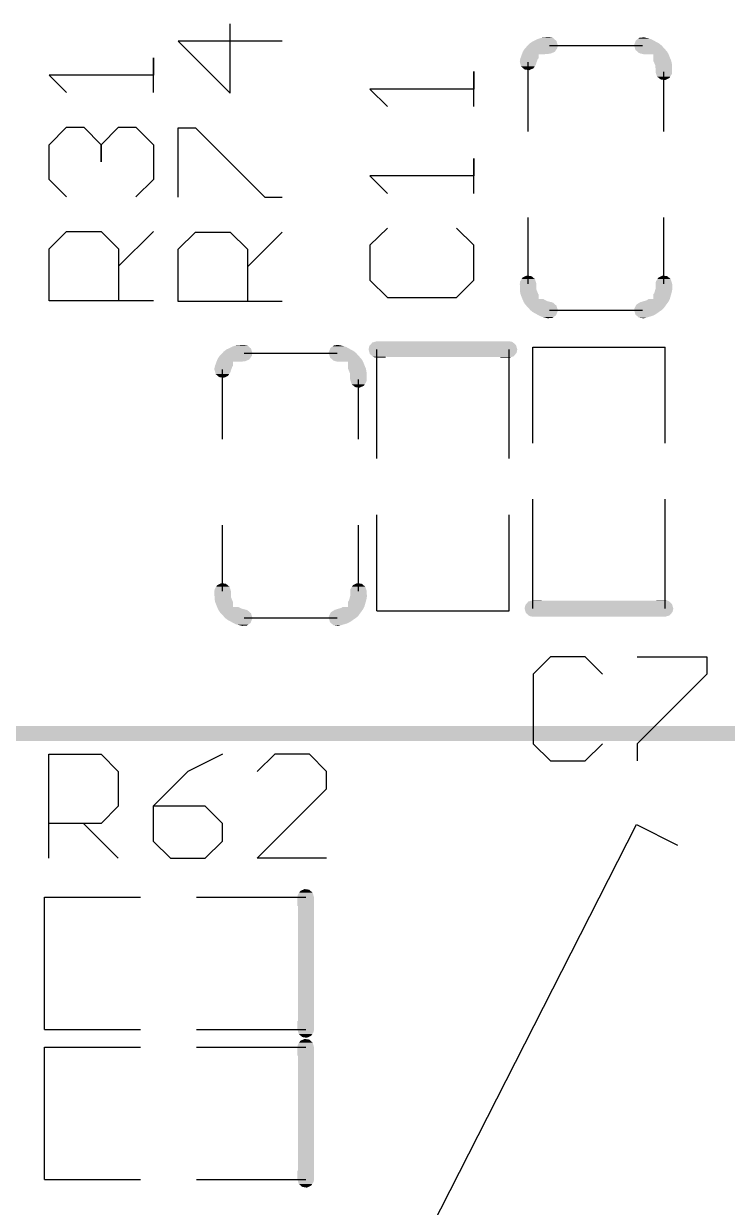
# Model space of a CAD drawing. Extents: x 0 to 3.48, y -0.08 to 2.34.
# Drawn here: x 1.9795 to 2.1923, y 0.8415 to 1.1993 of the extents above; entities that cross this region are included whole.
import ezdxf

# ---------------------------------------------------------------- set-up
doc = ezdxf.new("R2010")
doc.units = 0
doc.layers.add('GTO', color=7, linetype='Continuous')

msp = doc.modelspace()

# ---------------------------------------------------------------- linework, layer by layer
at = {"layer": 'GTO'}
for points in [[(2.0577, 1.194), (2.0262, 1.194), (2.0419, 1.1783), (2.0419, 1.1993)], [(2.13855, 1.19272), (2.16666, 1.19272)], [(2.0187, 1.1785), (2.0187, 1.189), (2.0187, 1.1837), (1.9872, 1.1837), (1.9924, 1.1785)], [(2.1157, 1.1743), (2.1157, 1.1848), (2.1157, 1.1795), (2.0842, 1.1795), (2.0895, 1.1743)], [(2.13206, 1.16671), (2.13206, 1.18771)], [(2.17314, 1.16671), (2.17314, 1.18471)], [(1.9924, 1.147), (1.9872, 1.1522), (1.9872, 1.1627), (1.9924, 1.168), (1.9977, 1.168), (2.0029, 1.1627), (2.0029, 1.1575), (2.0029, 1.1627), (2.0082, 1.168), (2.0134, 1.168), (2.0187, 1.1627), (2.0187, 1.1522), (2.0134, 1.147)], [(2.0262, 1.1468), (2.0262, 1.1678), (2.0314, 1.1678), (2.0524, 1.1468), (2.0577, 1.1468)], [(2.1157, 1.148), (2.1157, 1.1585), (2.1157, 1.1533), (2.0842, 1.1533), (2.0895, 1.148)], [(2.13206, 1.12069), (2.13206, 1.1407)], [(2.17314, 1.12069), (2.17314, 1.1407)], [(2.0187, 1.1155), (1.9872, 1.1155), (1.9872, 1.1312), (1.9924, 1.1365), (2.0029, 1.1365), (2.0082, 1.1312), (2.0082, 1.1155)], [(2.0082, 1.126), (2.0187, 1.1365)], [(2.0577, 1.1153), (2.0262, 1.1153), (2.0262, 1.1311), (2.0314, 1.1363), (2.0419, 1.1363), (2.0472, 1.1311), (2.0472, 1.1153)], [(2.0472, 1.1258), (2.0577, 1.1363)], [(2.0895, 1.1375), (2.0842, 1.1323), (2.0842, 1.1218), (2.0895, 1.1165), (2.1104, 1.1165), (2.1157, 1.1218), (2.1157, 1.1323), (2.1104, 1.1375)], [(2.13855, 1.11269), (2.16666, 1.11269)], [(2.04615, 1.09972), (2.07426, 1.09972)], [(2.0863, 1.0678), (2.0863, 1.1008)], [(2.1263, 1.0678), (2.1263, 1.1008)], [(2.1335, 1.0725), (2.1335, 1.1015)], [(2.1335, 1.1015), (2.1735, 1.1015)], [(2.1735, 1.0725), (2.1735, 1.1015)], [(2.03966, 1.07371), (2.03966, 1.09471)], [(2.08074, 1.07371), (2.08074, 1.09171)], [(2.1335, 1.0225), (2.1335, 1.0555)], [(2.1735, 1.0225), (2.1735, 1.0555)], [(2.0863, 1.0218), (2.0863, 1.0508)], [(2.1263, 1.0218), (2.1263, 1.0508)], [(2.03966, 1.02769), (2.03966, 1.0477)], [(2.08074, 1.02769), (2.08074, 1.0477)], [(2.0863, 1.0218), (2.1263, 1.0218)], [(2.04615, 1.01969), (2.07426, 1.01969)], [(2.1546, 1.0026), (2.1493, 1.0079), (2.1388, 1.0079), (2.1336, 1.0026), (2.1336, 0.9816), (2.1388, 0.9764), (2.1493, 0.9764), (2.1546, 0.9816)], [(2.1651, 1.0079), (2.1861, 1.0079), (2.1861, 1.0026), (2.1651, 0.9816), (2.1651, 0.9764)], [(1.9871, 0.947), (1.9871, 0.9785), (2.0029, 0.9785), (2.0081, 0.9732), (2.0081, 0.9627), (2.0029, 0.9575), (1.9871, 0.9575)], [(2.0396, 0.9785), (2.0291, 0.9732), (2.0186, 0.9627), (2.0186, 0.9522), (2.0239, 0.947), (2.0344, 0.947), (2.0396, 0.9522), (2.0396, 0.9575), (2.0344, 0.9627), (2.0186, 0.9627)], [(2.0711, 0.947), (2.0501, 0.947), (2.0711, 0.968), (2.0711, 0.9732), (2.0659, 0.9785), (2.0554, 0.9785), (2.0501, 0.9732)], [(1.9253, 0.4871), (2.1649, 0.9572)], [(1.9976, 0.9575), (2.0081, 0.947)], [(2.1649, 0.9572), (2.1773, 0.9509)], [(1.9858, 0.9352), (2.0148, 0.9352)], [(1.9858, 0.8952), (1.9858, 0.9352)], [(2.0318, 0.9352), (2.0648, 0.9352)], [(1.9858, 0.8952), (2.0148, 0.8952)], [(2.0318, 0.8952), (2.0648, 0.8952)], [(1.9858, 0.8499), (1.9858, 0.8899)], [(1.9858, 0.8899), (2.0148, 0.8899)], [(2.0318, 0.8899), (2.0648, 0.8899)], [(1.9858, 0.8499), (2.0148, 0.8499)], [(2.0318, 0.8499), (2.0648, 0.8499)]]:
    msp.add_lwpolyline(points, dxfattribs=at)
for points in [[(2.13607, 1.195), (2.13832, 1.1952), (2.13952, 1.195), (2.13832, 1.1952)], [(2.13048, 1.19082), (2.13099, 1.19165), (2.14014, 1.19082), (2.14074, 1.19165)], [(2.13099, 1.19165), (2.13119, 1.19187), (2.14074, 1.19165), (2.1409, 1.19187)], [(2.13119, 1.19187), (2.13197, 1.19272), (2.1409, 1.19187), (2.14105, 1.19272)], [(2.13197, 1.19272), (2.13246, 1.19324), (2.14105, 1.19272), (2.14089, 1.19324)], [(2.13246, 1.19324), (2.13321, 1.19379), (2.14089, 1.19324), (2.14073, 1.19379)], [(2.13321, 1.19379), (2.13376, 1.19406), (2.14073, 1.19379), (2.14066, 1.19406)], [(2.13376, 1.19406), (2.13521, 1.19476), (2.14066, 1.19406), (2.13986, 1.19476)], [(2.13521, 1.19476), (2.13602, 1.19498), (2.13986, 1.19476), (2.1396, 1.19498)], [(2.13602, 1.19498), (2.13607, 1.195), (2.1396, 1.19498), (2.13952, 1.195)], [(2.16416, 1.19279), (2.16417, 1.19297), (2.17237, 1.19279), (2.17213, 1.19297)], [(2.16416, 1.19272), (2.16416, 1.19279), (2.17244, 1.19272), (2.17237, 1.19279)], [(2.16455, 1.19137), (2.16416, 1.19272), (2.17366, 1.19137), (2.17244, 1.19272)], [(2.16417, 1.19297), (2.1643, 1.1933), (2.17213, 1.19297), (2.17172, 1.1933)], [(2.1643, 1.1933), (2.1647, 1.19427), (2.17172, 1.1933), (2.16995, 1.19427)], [(2.1647, 1.19427), (2.16504, 1.19451), (2.16995, 1.19427), (2.16952, 1.19451)], [(2.16504, 1.19451), (2.16537, 1.19475), (2.16952, 1.19451), (2.1689, 1.19475)], [(2.16537, 1.19475), (2.16584, 1.19508), (2.1689, 1.19475), (2.16752, 1.19508)], [(2.16584, 1.19508), (2.16724, 1.19515), (2.16752, 1.19508), (2.16724, 1.19515)], [(2.12958, 1.18802), (2.12961, 1.18828), (2.13477, 1.18802), (2.13487, 1.18828)], [(2.12961, 1.18828), (2.12969, 1.18862), (2.13487, 1.18828), (2.13499, 1.18862)], [(2.12969, 1.18862), (2.12975, 1.18884), (2.135, 1.18862), (2.1352, 1.18884)], [(2.12969, 1.18862), (2.12969, 1.18862), (2.13499, 1.18862), (2.135, 1.18862)], [(2.12975, 1.18884), (2.12976, 1.18887), (2.1352, 1.18884), (2.13523, 1.18887)], [(2.12976, 1.18887), (2.1302, 1.19007), (2.13523, 1.18887), (2.13523, 1.19007)], [(2.1302, 1.19008), (2.13026, 1.19023), (2.13716, 1.19008), (2.13878, 1.19023)], [(2.1302, 1.19007), (2.1302, 1.19008), (2.13523, 1.19007), (2.13524, 1.19008)], [(2.13026, 1.19023), (2.13045, 1.19074), (2.13878, 1.19023), (2.14008, 1.19074)], [(2.13045, 1.19074), (2.13048, 1.19082), (2.14008, 1.19074), (2.14014, 1.19082)], [(2.165, 1.19098), (2.16455, 1.19137), (2.17402, 1.19098), (2.17366, 1.19137)], [(2.1656, 1.19045), (2.165, 1.19098), (2.17435, 1.19045), (2.17402, 1.19098)], [(2.16607, 1.19028), (2.1656, 1.19045), (2.17445, 1.19028), (2.17435, 1.19045)], [(2.16624, 1.19024), (2.16607, 1.19028), (2.17448, 1.19024), (2.17445, 1.19028)], [(2.16694, 1.19008), (2.16624, 1.19024), (2.17455, 1.19008), (2.17448, 1.19024)], [(2.16998, 1.18803), (2.16998, 1.19007), (2.17539, 1.18803), (2.17455, 1.19007)], [(2.16998, 1.18799), (2.16998, 1.18803), (2.1754, 1.18799), (2.17539, 1.18803)], [(2.12956, 1.18771), (2.12958, 1.18802), (2.13466, 1.18771), (2.13477, 1.18802)], [(2.12966, 1.18738), (2.12956, 1.18771), (2.13454, 1.18738), (2.13466, 1.18771)], [(2.12978, 1.18697), (2.12966, 1.18738), (2.13445, 1.18697), (2.13454, 1.18738)], [(2.12995, 1.18637), (2.12978, 1.18697), (2.13405, 1.18637), (2.13445, 1.18697)], [(2.1306, 1.1858), (2.12995, 1.18637), (2.13367, 1.1858), (2.13405, 1.18637)], [(2.13101, 1.18545), (2.1306, 1.1858), (2.13287, 1.18545), (2.13367, 1.1858)], [(2.13239, 1.18524), (2.13101, 1.18545), (2.13239, 1.18524), (2.13287, 1.18545)], [(2.17002, 1.18794), (2.16998, 1.18799), (2.17541, 1.18794), (2.1754, 1.18799)], [(2.17034, 1.18715), (2.17002, 1.18794), (2.17557, 1.18715), (2.17541, 1.18794)], [(2.17037, 1.1871), (2.17034, 1.18715), (2.17558, 1.1871), (2.17557, 1.18715)], [(2.17059, 1.18656), (2.17037, 1.1871), (2.17559, 1.18656), (2.17558, 1.1871)], [(2.17059, 1.18655), (2.17059, 1.18656), (2.17559, 1.18655), (2.17559, 1.18656)], [(2.17064, 1.18478), (2.17059, 1.18655), (2.17564, 1.18478), (2.17559, 1.18655)], [(2.17064, 1.18471), (2.17064, 1.18478), (2.17564, 1.18471), (2.17564, 1.18478)], [(2.17064, 1.18464), (2.17064, 1.18471), (2.17563, 1.18464), (2.17564, 1.18471)], [(2.17083, 1.18407), (2.17064, 1.18464), (2.17555, 1.18407), (2.17563, 1.18464)], [(2.17108, 1.18331), (2.17083, 1.18407), (2.17509, 1.18331), (2.17555, 1.18407)], [(2.17162, 1.18287), (2.17108, 1.18331), (2.17482, 1.18287), (2.17509, 1.18331)], [(2.17217, 1.18243), (2.17162, 1.18287), (2.1739, 1.18243), (2.17482, 1.18287)], [(2.17356, 1.18226), (2.17217, 1.18243), (2.17356, 1.18226), (2.1739, 1.18243)], [(2.12956, 1.12069), (2.12957, 1.12076), (2.13456, 1.12069), (2.13456, 1.12076)], [(2.12956, 1.12062), (2.12956, 1.12069), (2.13456, 1.12062), (2.13456, 1.12069)], [(2.12961, 1.11885), (2.12956, 1.12062), (2.13461, 1.11885), (2.13456, 1.12062)], [(2.12957, 1.12076), (2.12965, 1.12136), (2.13456, 1.12076), (2.13437, 1.12136)], [(2.12965, 1.12136), (2.13011, 1.12209), (2.13437, 1.12136), (2.13413, 1.12209)], [(2.13011, 1.12209), (2.13039, 1.12254), (2.13413, 1.12209), (2.13357, 1.12254)], [(2.13039, 1.12254), (2.1313, 1.12298), (2.13357, 1.12254), (2.13305, 1.12298)], [(2.1313, 1.12298), (2.13166, 1.12315), (2.13305, 1.12298), (2.13166, 1.12315)], [(2.17064, 1.12069), (2.17066, 1.12077), (2.17565, 1.12069), (2.17564, 1.12077)], [(2.17065, 1.12061), (2.17064, 1.12069), (2.17565, 1.12061), (2.17565, 1.12069)], [(2.17068, 1.1194), (2.17065, 1.12061), (2.17569, 1.1194), (2.17565, 1.12061)], [(2.17066, 1.12077), (2.17073, 1.12134), (2.17564, 1.12077), (2.17545, 1.12134)], [(2.17073, 1.12134), (2.1712, 1.1221), (2.17545, 1.12134), (2.1752, 1.1221)], [(2.1712, 1.1221), (2.17147, 1.12253), (2.1752, 1.1221), (2.17467, 1.12253)], [(2.17147, 1.12253), (2.17239, 1.12298), (2.17467, 1.12253), (2.17412, 1.12298)], [(2.17239, 1.12298), (2.17273, 1.12314), (2.17412, 1.12298), (2.17273, 1.12314)], [(2.12963, 1.11831), (2.12961, 1.11885), (2.13484, 1.11831), (2.13461, 1.11885)], [(2.12963, 1.11825), (2.12963, 1.11831), (2.13486, 1.11825), (2.13484, 1.11831)], [(2.1298, 1.11746), (2.12963, 1.11825), (2.13518, 1.11746), (2.13486, 1.11825)], [(2.12981, 1.11741), (2.1298, 1.11746), (2.13523, 1.11741), (2.13518, 1.11746)], [(2.12982, 1.11737), (2.12981, 1.11741), (2.13523, 1.11737), (2.13523, 1.11741)], [(2.13036, 1.11603), (2.12982, 1.11737), (2.13523, 1.11603), (2.13523, 1.11737)], [(2.16998, 1.1175), (2.17027, 1.1179), (2.17535, 1.1175), (2.17546, 1.1179)], [(2.16998, 1.11614), (2.16998, 1.1175), (2.17497, 1.11614), (2.17534, 1.1175)], [(2.16998, 1.1175), (2.16998, 1.1175), (2.17534, 1.1175), (2.17535, 1.1175)], [(2.17027, 1.11791), (2.17042, 1.11844), (2.17546, 1.11791), (2.1756, 1.11844)], [(2.17027, 1.1179), (2.17027, 1.11791), (2.17546, 1.1179), (2.17546, 1.11791)], [(2.17042, 1.11844), (2.1706, 1.1191), (2.1756, 1.11844), (2.1757, 1.1191)], [(2.1706, 1.1191), (2.17062, 1.11918), (2.1757, 1.1191), (2.17569, 1.11918)], [(2.17062, 1.11918), (2.17068, 1.1194), (2.17569, 1.11918), (2.17569, 1.1194)], [(2.13037, 1.11602), (2.13037, 1.11603), (2.13673, 1.11602), (2.13672, 1.11603)], [(2.13061, 1.11544), (2.13037, 1.11602), (2.1378, 1.11544), (2.13673, 1.11602)], [(2.13073, 1.11515), (2.13061, 1.11544), (2.13897, 1.11515), (2.1378, 1.11544)], [(2.13075, 1.11512), (2.13073, 1.11515), (2.13913, 1.11512), (2.13897, 1.11515)], [(2.13085, 1.11495), (2.13075, 1.11512), (2.1396, 1.11495), (2.13913, 1.11512)], [(2.13119, 1.11442), (2.13085, 1.11495), (2.14021, 1.11442), (2.1396, 1.11495)], [(2.13155, 1.11403), (2.13119, 1.11442), (2.14066, 1.11403), (2.14021, 1.11442)], [(2.13277, 1.11269), (2.13155, 1.11403), (2.14105, 1.11269), (2.14066, 1.11403)], [(2.16416, 1.11279), (2.16418, 1.11305), (2.17257, 1.11279), (2.17284, 1.11305)], [(2.16418, 1.11305), (2.16433, 1.11338), (2.17284, 1.11305), (2.17317, 1.11338)], [(2.16433, 1.11338), (2.16477, 1.11432), (2.17317, 1.11338), (2.17385, 1.11432)], [(2.16477, 1.11432), (2.16595, 1.11508), (2.17385, 1.11432), (2.1744, 1.11508)], [(2.16595, 1.11508), (2.16685, 1.11535), (2.1744, 1.11508), (2.17459, 1.11535)], [(2.16685, 1.11535), (2.16799, 1.11569), (2.17459, 1.11535), (2.17475, 1.11569)], [(2.168, 1.11569), (2.16848, 1.11602), (2.17475, 1.11569), (2.17491, 1.11602)], [(2.16848, 1.11602), (2.16848, 1.11603), (2.17491, 1.11602), (2.17491, 1.11603)], [(2.16997, 1.11603), (2.16998, 1.11603), (2.17491, 1.11603), (2.17492, 1.11603)], [(2.16998, 1.11603), (2.16998, 1.11614), (2.17492, 1.11603), (2.17497, 1.11614)], [(2.13284, 1.11261), (2.13277, 1.11269), (2.14104, 1.11261), (2.14105, 1.11269)], [(2.13307, 1.11243), (2.13284, 1.11261), (2.14103, 1.11243), (2.14104, 1.11261)], [(2.13349, 1.1121), (2.13307, 1.11243), (2.1409, 1.1121), (2.14103, 1.11243)], [(2.13525, 1.11113), (2.13349, 1.1121), (2.1405, 1.11113), (2.1409, 1.1121)], [(2.13569, 1.11089), (2.13525, 1.11113), (2.14017, 1.11089), (2.1405, 1.11113)], [(2.13631, 1.11065), (2.13569, 1.11089), (2.13983, 1.11065), (2.14017, 1.11089)], [(2.13769, 1.11032), (2.13631, 1.11065), (2.13936, 1.11032), (2.13983, 1.11065)], [(2.13796, 1.11025), (2.13769, 1.11032), (2.13796, 1.11025), (2.13936, 1.11032)], [(2.16416, 1.11269), (2.16416, 1.11279), (2.17243, 1.11269), (2.17257, 1.11279)], [(2.16454, 1.11136), (2.16416, 1.11269), (2.17053, 1.11136), (2.17243, 1.11269)], [(2.16455, 1.11134), (2.16454, 1.11136), (2.17049, 1.11134), (2.17053, 1.11136)], [(2.16493, 1.11101), (2.16455, 1.11134), (2.16981, 1.11101), (2.17049, 1.11134)], [(2.1656, 1.11042), (2.16493, 1.11101), (2.16781, 1.11042), (2.16981, 1.11101)], [(2.16645, 1.11029), (2.1656, 1.11042), (2.16737, 1.11029), (2.16781, 1.11042)], [(2.16699, 1.11021), (2.16645, 1.11029), (2.16699, 1.11021), (2.16737, 1.11029)], [(2.04367, 1.102), (2.04592, 1.1022), (2.04712, 1.102), (2.04592, 1.1022)], [(2.07344, 1.10208), (2.07484, 1.10215), (2.07512, 1.10208), (2.07484, 1.10215)], [(2.08429, 1.10214), (2.08496, 1.10291), (2.12841, 1.10214), (2.12754, 1.10291)], [(2.08496, 1.10291), (2.0855, 1.10307), (2.12754, 1.10291), (2.12736, 1.10307)], [(2.0855, 1.10307), (2.0863, 1.1033), (2.12736, 1.10307), (2.1263, 1.1033)], [(2.03808, 1.09782), (2.03859, 1.09865), (2.04774, 1.09782), (2.04834, 1.09865)], [(2.03859, 1.09865), (2.03879, 1.09887), (2.04834, 1.09865), (2.0485, 1.09887)], [(2.03879, 1.09887), (2.03957, 1.09972), (2.0485, 1.09887), (2.04865, 1.09972)], [(2.03957, 1.09972), (2.04006, 1.10024), (2.04865, 1.09972), (2.04849, 1.10024)], [(2.04006, 1.10024), (2.04081, 1.10079), (2.04849, 1.10024), (2.04833, 1.10079)], [(2.04081, 1.10079), (2.04136, 1.10106), (2.04833, 1.10079), (2.04826, 1.10106)], [(2.04136, 1.10106), (2.04281, 1.10176), (2.04826, 1.10106), (2.04746, 1.10176)], [(2.04281, 1.10176), (2.04362, 1.10198), (2.04746, 1.10176), (2.0472, 1.10198)], [(2.04362, 1.10198), (2.04367, 1.102), (2.0472, 1.10198), (2.04712, 1.102)], [(2.07176, 1.09979), (2.07177, 1.09997), (2.07997, 1.09979), (2.07973, 1.09997)], [(2.07176, 1.09972), (2.07176, 1.09979), (2.08004, 1.09972), (2.07997, 1.09979)], [(2.07215, 1.09837), (2.07176, 1.09972), (2.08126, 1.09837), (2.08004, 1.09972)], [(2.07177, 1.09997), (2.0719, 1.1003), (2.07973, 1.09997), (2.07932, 1.1003)], [(2.0719, 1.1003), (2.0723, 1.10127), (2.07932, 1.1003), (2.07755, 1.10127)], [(2.0723, 1.10127), (2.07264, 1.10151), (2.07755, 1.10127), (2.07712, 1.10151)], [(2.07264, 1.10151), (2.07297, 1.10175), (2.07712, 1.10151), (2.0765, 1.10175)], [(2.07297, 1.10175), (2.07344, 1.10208), (2.0765, 1.10175), (2.07512, 1.10208)], [(2.0838, 1.1008), (2.08404, 1.10185), (2.1288, 1.1008), (2.12849, 1.10185)], [(2.08411, 1.09974), (2.0838, 1.1008), (2.12857, 1.09974), (2.1288, 1.1008)], [(2.08404, 1.10185), (2.08429, 1.10214), (2.12849, 1.10185), (2.12841, 1.10214)], [(2.08419, 1.09946), (2.08411, 1.09974), (2.12832, 1.09946), (2.12857, 1.09974)], [(2.08507, 1.09869), (2.08419, 1.09946), (2.12765, 1.09869), (2.12832, 1.09946)], [(2.0852, 1.09858), (2.08507, 1.09869), (2.12724, 1.09858), (2.12765, 1.09869)], [(2.08521, 1.09857), (2.0852, 1.09858), (2.08893, 1.09857), (2.08894, 1.09858)], [(2.08525, 1.09853), (2.08521, 1.09857), (2.08893, 1.09853), (2.08893, 1.09857)], [(2.12367, 1.09857), (2.08894, 1.09858), (2.12724, 1.09857), (2.12724, 1.09858)], [(2.12368, 1.09857), (2.12367, 1.09857), (2.12722, 1.09857), (2.12724, 1.09857)], [(2.12368, 1.0983), (2.12368, 1.09857), (2.1263, 1.0983), (2.12722, 1.09857)], [(2.03716, 1.09471), (2.03718, 1.09502), (2.04226, 1.09471), (2.04237, 1.09502)], [(2.03718, 1.09502), (2.03721, 1.09528), (2.04237, 1.09502), (2.04247, 1.09528)], [(2.03721, 1.09528), (2.03729, 1.09562), (2.04247, 1.09528), (2.04259, 1.09562)], [(2.03729, 1.09562), (2.03735, 1.09584), (2.0426, 1.09562), (2.0428, 1.09584)], [(2.03729, 1.09562), (2.03729, 1.09562), (2.04259, 1.09562), (2.0426, 1.09562)], [(2.03735, 1.09584), (2.03736, 1.09587), (2.0428, 1.09584), (2.04283, 1.09587)], [(2.03736, 1.09587), (2.0378, 1.09707), (2.04283, 1.09587), (2.04283, 1.09707)], [(2.0378, 1.09708), (2.03786, 1.09723), (2.04476, 1.09708), (2.04638, 1.09723)], [(2.0378, 1.09707), (2.0378, 1.09708), (2.04283, 1.09707), (2.04284, 1.09708)], [(2.03786, 1.09723), (2.03805, 1.09774), (2.04638, 1.09723), (2.04768, 1.09774)], [(2.03805, 1.09774), (2.03808, 1.09782), (2.04768, 1.09774), (2.04774, 1.09782)], [(2.0726, 1.09798), (2.07215, 1.09837), (2.08162, 1.09798), (2.08126, 1.09837)], [(2.0732, 1.09745), (2.0726, 1.09798), (2.08195, 1.09745), (2.08162, 1.09798)], [(2.07367, 1.09728), (2.0732, 1.09745), (2.08205, 1.09728), (2.08195, 1.09745)], [(2.07384, 1.09725), (2.07367, 1.09728), (2.08208, 1.09725), (2.08205, 1.09728)], [(2.07454, 1.09708), (2.07384, 1.09725), (2.08215, 1.09708), (2.08208, 1.09725)], [(2.07757, 1.09707), (2.07454, 1.09708), (2.08215, 1.09707), (2.08215, 1.09708)], [(2.07758, 1.09503), (2.07758, 1.09707), (2.08299, 1.09503), (2.08215, 1.09707)], [(2.07758, 1.09499), (2.07758, 1.09503), (2.083, 1.09499), (2.08299, 1.09503)], [(2.0863, 1.0983), (2.08525, 1.09853), (2.08893, 1.0983), (2.08893, 1.09853)], [(2.03726, 1.09438), (2.03716, 1.09471), (2.04214, 1.09438), (2.04226, 1.09471)], [(2.03738, 1.09397), (2.03726, 1.09438), (2.04205, 1.09397), (2.04214, 1.09438)], [(2.03755, 1.09337), (2.03738, 1.09397), (2.04165, 1.09337), (2.04205, 1.09397)], [(2.0382, 1.0928), (2.03755, 1.09337), (2.04127, 1.0928), (2.04165, 1.09337)], [(2.03861, 1.09245), (2.0382, 1.0928), (2.04047, 1.09245), (2.04127, 1.0928)], [(2.03999, 1.09224), (2.03861, 1.09245), (2.03999, 1.09224), (2.04047, 1.09245)], [(2.07762, 1.09494), (2.07758, 1.09499), (2.08301, 1.09494), (2.083, 1.09499)], [(2.07794, 1.09415), (2.07762, 1.09494), (2.08318, 1.09415), (2.08301, 1.09494)], [(2.07797, 1.0941), (2.07794, 1.09415), (2.08318, 1.0941), (2.08318, 1.09415)], [(2.07819, 1.09356), (2.07797, 1.0941), (2.08319, 1.09356), (2.08318, 1.0941)], [(2.07819, 1.09355), (2.07819, 1.09356), (2.08319, 1.09355), (2.08319, 1.09356)], [(2.07824, 1.09178), (2.07819, 1.09355), (2.08324, 1.09178), (2.08319, 1.09355)], [(2.07824, 1.09171), (2.07824, 1.09178), (2.08324, 1.09171), (2.08324, 1.09178)], [(2.07824, 1.09164), (2.07824, 1.09171), (2.08323, 1.09164), (2.08324, 1.09171)], [(2.07843, 1.09107), (2.07824, 1.09164), (2.08315, 1.09107), (2.08323, 1.09164)], [(2.07868, 1.09031), (2.07843, 1.09107), (2.08269, 1.09031), (2.08315, 1.09107)], [(2.07922, 1.08987), (2.07868, 1.09031), (2.08242, 1.08987), (2.08269, 1.09031)], [(2.07977, 1.08943), (2.07922, 1.08987), (2.0815, 1.08943), (2.08242, 1.08987)], [(2.08116, 1.08926), (2.07977, 1.08943), (2.08116, 1.08926), (2.0815, 1.08943)], [(2.03716, 1.02769), (2.03717, 1.02776), (2.04216, 1.02769), (2.04216, 1.02776)], [(2.03716, 1.02762), (2.03716, 1.02769), (2.04216, 1.02762), (2.04216, 1.02769)], [(2.03721, 1.02585), (2.03716, 1.02762), (2.04221, 1.02585), (2.04216, 1.02762)], [(2.03717, 1.02776), (2.03725, 1.02836), (2.04216, 1.02776), (2.04197, 1.02836)], [(2.03725, 1.02836), (2.03771, 1.02909), (2.04197, 1.02836), (2.04173, 1.02909)], [(2.03771, 1.02909), (2.03799, 1.02954), (2.04173, 1.02909), (2.04117, 1.02954)], [(2.03799, 1.02954), (2.0389, 1.02998), (2.04117, 1.02954), (2.04065, 1.02998)], [(2.0389, 1.02998), (2.03926, 1.03015), (2.04065, 1.02998), (2.03926, 1.03015)], [(2.07824, 1.02769), (2.07825, 1.02777), (2.08325, 1.02769), (2.08324, 1.02777)], [(2.07825, 1.02761), (2.07824, 1.02769), (2.08325, 1.02761), (2.08325, 1.02769)], [(2.07825, 1.02777), (2.07833, 1.02834), (2.08324, 1.02777), (2.08305, 1.02834)], [(2.07828, 1.02641), (2.07825, 1.02761), (2.08329, 1.02641), (2.08325, 1.02761)], [(2.07833, 1.02834), (2.0788, 1.0291), (2.08305, 1.02834), (2.0828, 1.0291)], [(2.0788, 1.0291), (2.07907, 1.02953), (2.0828, 1.0291), (2.08227, 1.02953)], [(2.07907, 1.02953), (2.07999, 1.02998), (2.08227, 1.02953), (2.08172, 1.02998)], [(2.07999, 1.02998), (2.08033, 1.03014), (2.08172, 1.02998), (2.08033, 1.03014)], [(2.03723, 1.02531), (2.03721, 1.02585), (2.04244, 1.02531), (2.04221, 1.02585)], [(2.03723, 1.02525), (2.03723, 1.02531), (2.04246, 1.02525), (2.04244, 1.02531)], [(2.0374, 1.02446), (2.03723, 1.02525), (2.04278, 1.02446), (2.04246, 1.02525)], [(2.03741, 1.02441), (2.0374, 1.02446), (2.04283, 1.02441), (2.04278, 1.02446)], [(2.03742, 1.02437), (2.03741, 1.02441), (2.04283, 1.02437), (2.04283, 1.02441)], [(2.03801, 1.02293), (2.03742, 1.02437), (2.04283, 1.02293), (2.04283, 1.02437)], [(2.07758, 1.0245), (2.07787, 1.0249), (2.08295, 1.0245), (2.08306, 1.0249)], [(2.07758, 1.02314), (2.07758, 1.0245), (2.08257, 1.02314), (2.08294, 1.0245)], [(2.07758, 1.0245), (2.07758, 1.0245), (2.08294, 1.0245), (2.08295, 1.0245)], [(2.07787, 1.02491), (2.07802, 1.02544), (2.08306, 1.02491), (2.0832, 1.02544)], [(2.07787, 1.0249), (2.07787, 1.02491), (2.08306, 1.0249), (2.08306, 1.02491)], [(2.07802, 1.02544), (2.0782, 1.0261), (2.0832, 1.02544), (2.0833, 1.0261)], [(2.0782, 1.0261), (2.07822, 1.02618), (2.0833, 1.0261), (2.08329, 1.02618)], [(2.07822, 1.02618), (2.07828, 1.0264), (2.08329, 1.02618), (2.08329, 1.0264)], [(2.07828, 1.0264), (2.07828, 1.02641), (2.08329, 1.0264), (2.08329, 1.02641)], [(2.131, 1.0225), (2.13124, 1.02355), (2.176, 1.0225), (2.17569, 1.02355)], [(2.13124, 1.02355), (2.13149, 1.02384), (2.17569, 1.02355), (2.17561, 1.02384)], [(2.13149, 1.02384), (2.13216, 1.02461), (2.17561, 1.02384), (2.17474, 1.02461)], [(2.13216, 1.02461), (2.1327, 1.02477), (2.17474, 1.02461), (2.17456, 1.02477)], [(2.1327, 1.02477), (2.1329, 1.02483), (2.17456, 1.02477), (2.17429, 1.02483)], [(2.1329, 1.02483), (2.1329, 1.02483), (2.17087, 1.02483), (2.13613, 1.02483)], [(2.13293, 1.02483), (2.1335, 1.025), (2.13613, 1.02483), (2.13613, 1.025)], [(2.1335, 1.025), (2.1335, 1.025), (2.13613, 1.025), (2.1335, 1.025)], [(2.17087, 1.02483), (2.17088, 1.02483), (2.17429, 1.02483), (2.17426, 1.02483)], [(2.17088, 1.02483), (2.17088, 1.025), (2.17426, 1.02483), (2.1735, 1.025)], [(2.03801, 1.02292), (2.03801, 1.02293), (2.04451, 1.02292), (2.04451, 1.02293)], [(2.03821, 1.02244), (2.03801, 1.02292), (2.0454, 1.02244), (2.04451, 1.02292)], [(2.03833, 1.02215), (2.03821, 1.02244), (2.04657, 1.02215), (2.0454, 1.02244)], [(2.03835, 1.02212), (2.03833, 1.02215), (2.04673, 1.02212), (2.04657, 1.02215)], [(2.03845, 1.02195), (2.03835, 1.02212), (2.0472, 1.02195), (2.04673, 1.02212)], [(2.03879, 1.02142), (2.03845, 1.02195), (2.04781, 1.02142), (2.0472, 1.02195)], [(2.03915, 1.02103), (2.03879, 1.02142), (2.04826, 1.02103), (2.04781, 1.02142)], [(2.04037, 1.01969), (2.03915, 1.02103), (2.04865, 1.01969), (2.04826, 1.02103)], [(2.07176, 1.01979), (2.07178, 1.02005), (2.08017, 1.01979), (2.08044, 1.02005)], [(2.07178, 1.02005), (2.07193, 1.02038), (2.08044, 1.02005), (2.08077, 1.02038)], [(2.07193, 1.02038), (2.07237, 1.02132), (2.08077, 1.02038), (2.08145, 1.02132)], [(2.07237, 1.02132), (2.07355, 1.02208), (2.08145, 1.02132), (2.082, 1.02208)], [(2.07355, 1.02208), (2.07445, 1.02235), (2.082, 1.02208), (2.08219, 1.02235)], [(2.07445, 1.02235), (2.07559, 1.02269), (2.08219, 1.02235), (2.08235, 1.02269)], [(2.0756, 1.02269), (2.07593, 1.02292), (2.08235, 1.02269), (2.08246, 1.02292)], [(2.07593, 1.02292), (2.07593, 1.02293), (2.08246, 1.02292), (2.08246, 1.02293)], [(2.07757, 1.02293), (2.07758, 1.02293), (2.08246, 1.02293), (2.08247, 1.02293)], [(2.07758, 1.02293), (2.07758, 1.02314), (2.08247, 1.02293), (2.08257, 1.02314)], [(2.13131, 1.02145), (2.131, 1.0225), (2.17577, 1.02145), (2.176, 1.0225)], [(2.13139, 1.02116), (2.13131, 1.02145), (2.17552, 1.02116), (2.17577, 1.02145)], [(2.13227, 1.02039), (2.13139, 1.02116), (2.17485, 1.02039), (2.17552, 1.02116)], [(2.13245, 1.02023), (2.13227, 1.02039), (2.1743, 1.02023), (2.17485, 1.02039)], [(2.1335, 1.02), (2.13245, 1.02023), (2.1735, 1.02), (2.1743, 1.02023)], [(2.04044, 1.01961), (2.04037, 1.01969), (2.04864, 1.01961), (2.04865, 1.01969)], [(2.04067, 1.01943), (2.04044, 1.01961), (2.04863, 1.01943), (2.04864, 1.01961)], [(2.04109, 1.0191), (2.04067, 1.01943), (2.0485, 1.0191), (2.04863, 1.01943)], [(2.04285, 1.01813), (2.04109, 1.0191), (2.0481, 1.01813), (2.0485, 1.0191)], [(2.04329, 1.01789), (2.04285, 1.01813), (2.04777, 1.01789), (2.0481, 1.01813)], [(2.04391, 1.01765), (2.04329, 1.01789), (2.04743, 1.01765), (2.04777, 1.01789)], [(2.04529, 1.01732), (2.04391, 1.01765), (2.04696, 1.01732), (2.04743, 1.01765)], [(2.04556, 1.01725), (2.04529, 1.01732), (2.04556, 1.01725), (2.04696, 1.01732)], [(2.07176, 1.01969), (2.07176, 1.01979), (2.08003, 1.01969), (2.08017, 1.01979)], [(2.07214, 1.01836), (2.07176, 1.01969), (2.07813, 1.01836), (2.08003, 1.01969)], [(2.07215, 1.01834), (2.07214, 1.01836), (2.07809, 1.01834), (2.07813, 1.01836)], [(2.07253, 1.01801), (2.07215, 1.01834), (2.07741, 1.01801), (2.07809, 1.01834)], [(2.0732, 1.01742), (2.07253, 1.01801), (2.07541, 1.01742), (2.07741, 1.01801)], [(2.07405, 1.01729), (2.0732, 1.01742), (2.07497, 1.01729), (2.07541, 1.01742)], [(2.07459, 1.01721), (2.07405, 1.01729), (2.07459, 1.01721), (2.07497, 1.01729)], [(1.90923, 0.98245), (1.90923, 0.98695), (2.24023, 0.98245), (2.24023, 0.98695)], [(1.90923, 0.98695), (1.90923, 0.98695), (2.24023, 0.98695), (1.90923, 0.98695)], [(2.06399, 0.93747), (2.06447, 0.93768), (2.06586, 0.93747), (2.06447, 0.93768)], [(2.0623, 0.9352), (2.06242, 0.93595), (2.0673, 0.9352), (2.06708, 0.93595)], [(2.0623, 0.93258), (2.0623, 0.9352), (2.0673, 0.93258), (2.0673, 0.9352)], [(2.06242, 0.93595), (2.06281, 0.93654), (2.06708, 0.93595), (2.06691, 0.93654)], [(2.06281, 0.93654), (2.06319, 0.93711), (2.06691, 0.93654), (2.06626, 0.93711)], [(2.06319, 0.93711), (2.06399, 0.93747), (2.06626, 0.93711), (2.06586, 0.93747)], [(2.06247, 0.93257), (2.0623, 0.93258), (2.0673, 0.93257), (2.0673, 0.93258)], [(2.06248, 0.89783), (2.06248, 0.93257), (2.0673, 0.89783), (2.0673, 0.93257)], [(2.0623, 0.8952), (2.0623, 0.89783), (2.0673, 0.8952), (2.0673, 0.89783)], [(2.06252, 0.89445), (2.0623, 0.8952), (2.06719, 0.89445), (2.0673, 0.8952)], [(2.06242, 0.89065), (2.06281, 0.89124), (2.06708, 0.89065), (2.06691, 0.89124)], [(2.06269, 0.89386), (2.06252, 0.89445), (2.06679, 0.89386), (2.06719, 0.89445)], [(2.06334, 0.89329), (2.06269, 0.89386), (2.06641, 0.89329), (2.06679, 0.89386)], [(2.06281, 0.89124), (2.06319, 0.89181), (2.06691, 0.89124), (2.06626, 0.89181)], [(2.06319, 0.89181), (2.06399, 0.89217), (2.06626, 0.89181), (2.06586, 0.89217)], [(2.06375, 0.89293), (2.06334, 0.89329), (2.06561, 0.89293), (2.06641, 0.89329)], [(2.06513, 0.89272), (2.06375, 0.89293), (2.06513, 0.89272), (2.06561, 0.89293)], [(2.06399, 0.89217), (2.06447, 0.89238), (2.06586, 0.89217), (2.06447, 0.89238)], [(2.0623, 0.8899), (2.06242, 0.89065), (2.0673, 0.8899), (2.06708, 0.89065)], [(2.0623, 0.88728), (2.0623, 0.8899), (2.0673, 0.88728), (2.0673, 0.8899)], [(2.06247, 0.88727), (2.0623, 0.88728), (2.0673, 0.88727), (2.0673, 0.88728)], [(2.06248, 0.85253), (2.06248, 0.88727), (2.0673, 0.85253), (2.0673, 0.88727)], [(2.0623, 0.8499), (2.0623, 0.85252), (2.0673, 0.8499), (2.0673, 0.85252)], [(2.06247, 0.85252), (2.06248, 0.85253), (2.0673, 0.85252), (2.0673, 0.85253)], [(2.06252, 0.84915), (2.0623, 0.8499), (2.06719, 0.84915), (2.0673, 0.8499)], [(2.06269, 0.84856), (2.06252, 0.84915), (2.06679, 0.84856), (2.06719, 0.84915)], [(2.06334, 0.84799), (2.06269, 0.84856), (2.06641, 0.84799), (2.06679, 0.84856)], [(2.06375, 0.84763), (2.06334, 0.84799), (2.06561, 0.84763), (2.06641, 0.84799)], [(2.06513, 0.84742), (2.06375, 0.84763), (2.06513, 0.84742), (2.06561, 0.84763)]]:
    msp.add_solid(points, dxfattribs=at)

doc.saveas('drawing.dxf')
